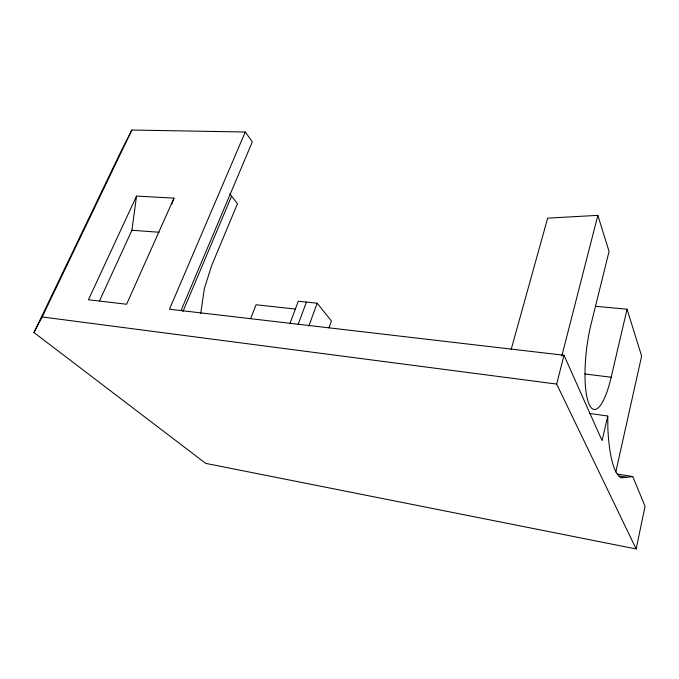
<?xml version="1.0" encoding="UTF-8"?>
<svg xmlns="http://www.w3.org/2000/svg" width="679" height="679" viewBox="0 0 679 679"><rect width="100%" height="100%" fill="white"/><g stroke="black" fill="none" stroke-linecap="round" stroke-linejoin="round"><path stroke-width="1.02" d="M99.482 300.958L131.93 230.24L136.53 196.087L173.994 198.141L171.795 204.023M200.695 313.63L204.362 288.558L211.704 265.438L237.489 203.7L229.757 193.787M180.996 310.651L252.333 141.818L245.272 132.006L131.887 130.037L119.928 153.547L33.95 332.54L205.712 463.375L636.155 548.963L645.05 506.296L632.786 476.59L617.491 474.035M615.794 471.998L641.638 356.093L627.048 309.217L595.559 306.28M589.262 413.409L607.781 416.04L602.086 440.637L564.011 355.261L169.47 309.225L245.272 132.006M511.1 349.643L547.664 218.146L597.851 215.362L609.063 251.4L591.078 324.121A58.029 14.488 -83.4 0 0 588.557 402.944A58.029 14.488 -83.4 0 0 611.159 377.244L627.048 309.217M561.847 355.923L597.851 215.362M636.155 548.963L556.661 384.076L564.011 355.261M328.933 327.932L331.42 320.963L317.186 303.207L298.293 301.221L289.857 323.747M308.852 325.979L317.186 303.207M298.047 324.706L306.433 302.079M250.704 318.519L256.093 304.761L295.373 309.047M182.957 311.483L231.531 196.265M173.994 198.141L126.591 304.234L88.44 299.77L136.53 196.087M33.95 332.54L42.166 316.949L131.887 130.037M632.786 476.59L621.192 477.863A123.553 26.753 -83.3 0 1 607.866 428.797L607.781 416.04M131.93 230.24L159.064 232.26M584.959 373.985L611.159 377.244M42.166 316.949L556.661 384.076M619.273 476.047L626.564 477.269"/></g></svg>
